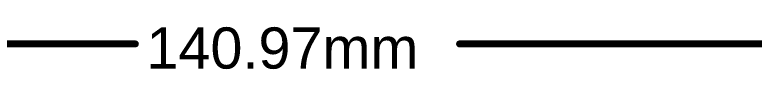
# Model space of a CAD drawing. Header units: inches. Extents: x -14 to 270, y -5 to 115.
# Drawn here: x 55.65 to 83, y 65.1 to 66.67 of the extents above; entities that cross this region are included whole.
import ezdxf

# ---------------------------------------------------------------- set-up
doc = ezdxf.new("R2010")
doc.units = ezdxf.units.IN
doc.layers.add('Dimensions', color=6, linetype='Continuous')
doc.styles.add('Arial', font='', dxfattribs={"height": 0.2})
doc.styles.get('Arial').set_extended_font_data('Arial')

msp = doc.modelspace()

# ---------------------------------------------------------------- linework, layer by layer
at = {"layer": 'Dimensions', "const_width": 0.254}
for points in [[(-3.974, 66.04), (60.114, 66.04)], [(72.099, 66.04), (137, 66.04)]]:
    msp.add_lwpolyline(points, dxfattribs=at)
at = {"layer": 'Dimensions', "const_width": 0.127}
for points in [[(60.05, 66.04, 1), (60.177, 66.04, 1)], [(72.036, 66.04, 1), (72.163, 66.04, 1)]]:
    msp.add_lwpolyline(points, format="xyb", close=True, dxfattribs=at)

# ---------------------------------------------------------------- texts
at = {"layer": 'Dimensions', "style": 'Arial'}
msp.add_text('140.97mm', height=1.524, dxfattribs=at).set_placement((60.52, 65.126))

doc.saveas('drawing.dxf')
